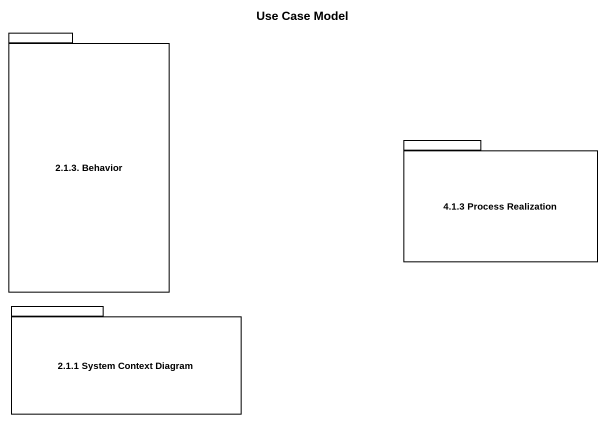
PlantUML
@startuml
title Use Case Model
package "2.1.3. Behavior" as p2_1_3_Behavior {
}
package "4.1.3 Process Realization" as p4_1_3_Process_Realization {
}
package "2.1.1 System Context Diagram" as p2_1_1_System_Context_Diagram {
}
@enduml
